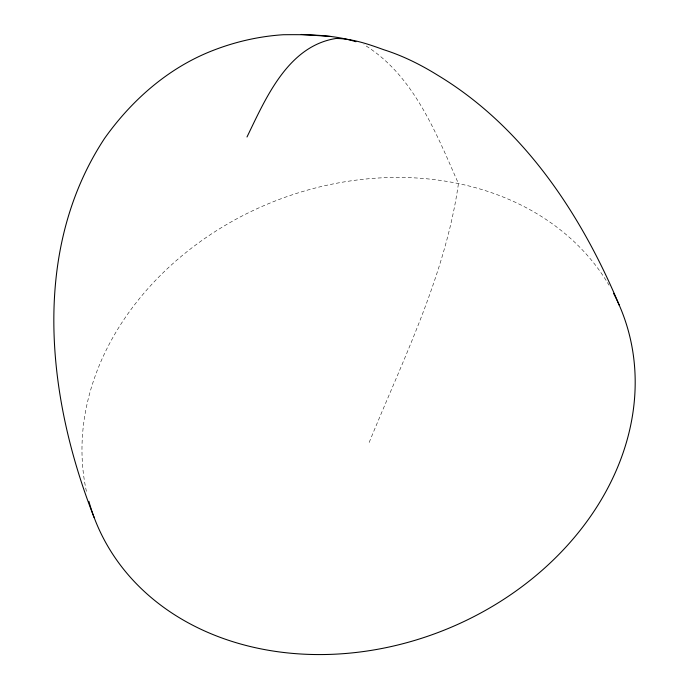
<?xml version="1.0" encoding="UTF-8"?>
<svg xmlns="http://www.w3.org/2000/svg" width="689" height="689" viewBox="0 0 689 689"><rect width="100%" height="100%" fill="white"/><g stroke="black" fill="none" stroke-linecap="round" stroke-linejoin="round"><path stroke-width="0.52" stroke-dasharray="3.44 2.58" d="M369.166 442.459C403.651 358.142 445.499 274.67 458.443 183.575C436.016 132.925 413.529 74.713 363.938 44.613M86.418 491.36A283.274 230.617 -21.8 0 1 274.489 201.257A283.274 230.617 -21.8 0 1 609.042 285.22"/><path stroke-width="1.03" d="M246.989 136.99C265.825 98.148 287.959 45.999 336.051 38.472C352.587 38.636 368.357 44.139 383.73 49.711C402.936 55.783 421.005 64.826 438.075 75.454C523.743 127.215 581.292 214.555 619.29 305.287M355.946 41.719C332.632 34.476 307.544 34.536 283.3 34.726C258.831 36.319 234.716 41.865 211.928 50.874C168.082 68.108 131.608 100.293 104.564 138.403C30.419 251.011 46.981 397.811 94.143 517.517M330.987 36.491L301.248 34.45M613.554 293.333A283.274 230.617 -21.8 0 1 443.268 630.504A283.274 230.617 -21.8 0 1 88.898 501.377"/></g></svg>
